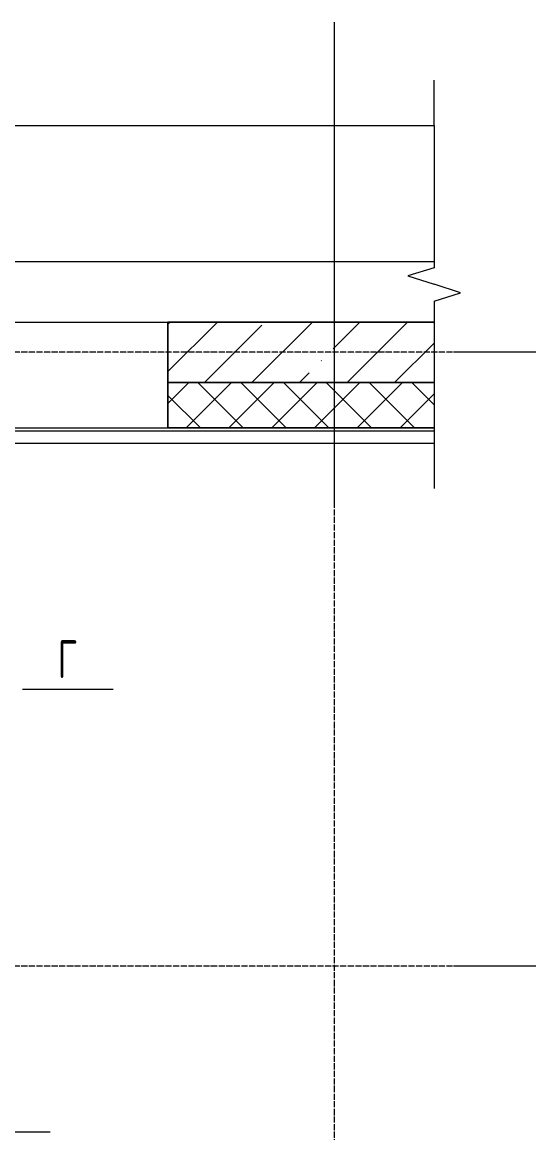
# Model space of a CAD drawing. Header units: millimetres. Extents: x 31824 to 62696, y -272 to 12632.
# Drawn here: x 48083 to 49781, y 8959 to 12632 of the extents above; entities that cross this region are included whole.
import ezdxf

# ---------------------------------------------------------------- set-up
doc = ezdxf.new("R2010")
doc.units = ezdxf.units.MM
doc.linetypes.add('02 Штрихпунктирная _20 мм_', pattern=[25, 20, -2.5, 0, -2.5])
for name, color, linetype, lineweight in [('AA_Linii', 7, 'Continuous', 9), ('AA_Oformlenie', 7, 'Continuous', 9), ('AA_Vinoska', 7, 'Continuous', 9), ('Gen_Fragment', 7, 'Continuous', 9), ('Оси', 7, 'Continuous', 9)]:
    doc.layers.add(name, color=color, linetype=linetype, lineweight=lineweight)
doc.styles.add('ISOCPEUR_1', font='isocpeur.TTF', dxfattribs={"width": 0.7, "height": 125})

# ---------------------------------------------------------------- blocks, each defined once
blk = doc.blocks.new('011_ЛинияОбрыва _ЭлУзла_Линия_ - Тип 1-4030012-Схема расположения металлического каркаса покрытия входной группы')
at = {"layer": 'AA_Oformlenie'}
blk.add_line((7956.3, 0), (15800, 0), dxfattribs=at)
blk = doc.blocks.new('011_ЛинияОбрыва _ЭлУзла_Линия_ - Тип 1-4120930-Схема расположения металлического каркаса покрытия входной группы')
at = {"layer": 'AA_Oformlenie'}
for p, q in [((0, 0), (470, 0)), ((581.3, 0), (1050, 0))]:
    blk.add_line(p, q, dxfattribs=at)
blk = doc.blocks.new('План несущих конструкций - Номер узла 6мм-393529-Схема расположения металлического каркаса покрытия входной группы')
at = {"layer": 'Gen_Fragment'}
blk.add_line((-2.954, 0), (3.046, 0), dxfattribs=at)
blk = doc.blocks.new('043_М_Балки_Полка - Позиция_Наименование_дп14-4035921-Схема расположения металлического каркаса покрытия входной группы')
at = {"layer": 'AA_Vinoska'}
blk.add_line((-7, 0), (7, 0), dxfattribs=at)

msp = doc.modelspace()

# ---------------------------------------------------------------- hatches: boundary and pattern name
at = {"layer": 'AA_Oformlenie'}
h = msp.add_hatch(dxfattribs=at)
h.set_pattern_fill('FP_1', color=250, style=0, pattern_type=2)
h.set_pattern_definition([(45, (0, 0), (-157.1545, 157.1545), []), (45, (157.15, 0), (-157.1545, 157.1545), [277.813, -55.563, 1.676, -53.886])])
h.paths.add_polyline_path([(40267.4341, 11440), (41287.101, 11440), (41287.101, 11640), (40267.4341, 11640)])
h.paths.add_polyline_path([(48565.0616, 11440), (49445.0616, 11440), (49445.0616, 11640), (48565.0616, 11640)])
h.paths.add_polyline_path([(45531.5582, 11440), (47255.0616, 11440), (47255.0616, 11640), (42987.101, 11640), (42987.101, 11440), (44776.4114, 11440)])
h.paths.add_polyline_path([(35560.2246, 11440), (38567.4151, 11440), (38567.4151, 11640), (33863.3571, 11640), (33863.3571, 11440), (34536.2039, 11440)])
h = msp.add_hatch(dxfattribs=at)
h.set_pattern_fill('FP_2', color=250, style=0, pattern_type=2)
h.set_pattern_definition([(45, (0, 0), (-70.71068, 70.71068), []), (135, (0, 0), (-70.71068, -70.71068), [])])
h.paths.add_polyline_path([(48565.0616, 11290), (49445.0616, 11290), (49445.0616, 11440), (48565.0616, 11440)])

# ---------------------------------------------------------------- linework, layer by layer
at = {"layer": 'AA_Linii', "lineweight": 20}
for p, q in [((33645.0616, 11840), (49443.3296, 11840)), ((47255.0616, 11640), (48565.0616, 11640)), ((48565.0616, 11640), (49445.0616, 11640)), ((48565.0616, 11440), (48565.0616, 11640)), ((48565.0616, 11640), (49445.0616, 11640)), ((49445.0616, 11440), (48565.0616, 11440)), ((48565.0616, 11440), (49445.0616, 11440)), ((48565.0616, 11290), (48565.0616, 11440)), ((49445.0616, 11440), (48565.0616, 11440)), ((48565.0616, 11440), (49445.0616, 11440)), ((45526.9042, 11290), (49445.0616, 11290)), ((45526.9042, 11280), (49445.0616, 11280)), ((47255.0616, 11290), (48565.0616, 11290)), ((49445.0616, 11290), (48565.0616, 11290)), ((45528.0651, 11240), (49443.3296, 11240))]:
    msp.add_line(p, q, dxfattribs=at)
at = {"layer": 'AA_Linii'}
for p, q in [((48565.0616, 11640), (48565.0616, 11440)), ((49445.0616, 11640), (48565.0616, 11640)), ((48565.0616, 11440), (49445.0616, 11440)), ((49445.0616, 11440), (48565.0616, 11440)), ((48565.0616, 11440), (48565.0616, 11290)), ((48565.0616, 11290), (49445.0616, 11290))]:
    msp.add_line(p, q, dxfattribs=at)
at = {"layer": 'AA_Vinoska'}
for p, q in [((49445.0616, 12290), (49445.0616, 12440)), ((49445.0616, 11820), (49358.4591, 11792.5)), ((49358.4591, 11792.5), (49445.0616, 11765)), ((49531.7117, 11736.8457), (49445.0616, 11765)), ((49445.0616, 11708.6913), (49531.7117, 11736.8457)), ((49445.0616, 11240), (49445.0616, 11090))]:
    msp.add_line(p, q, dxfattribs=at)
at = {"layer": 'Оси'}
for p, q in [((49115.0616, 12631.8629), (49115.0616, 11045.7012)), ((49780.9863, 11540), (49530.9863, 11540)), ((49780.9863, 9510), (49530.9863, 9510))]:
    msp.add_line(p, q, dxfattribs=at)
at = {"layer": 'Оси', "linetype": '02 Штрихпунктирная _20 мм_'}
for p, q in [((49530.9863, 11540), (32483.3647, 11540)), ((49115.0616, 11045.7012), (49115.0616, 3802.1207)), ((49530.9863, 9510), (32483.3647, 9510))]:
    msp.add_line(p, q, dxfattribs=at)

# ---------------------------------------------------------------- block references
at = {"layer": 'AA_Oformlenie'}
msp.add_blockref('011_ЛинияОбрыва _ЭлУзла_Линия_ - Тип 1-4030012-Схема расположения металлического каркаса покрытия входной группы', (33645.0616, 12290), dxfattribs=at)
at = {"layer": 'AA_Oformlenie', "rotation": 270}
msp.add_blockref('011_ЛинияОбрыва _ЭлУзла_Линия_ - Тип 1-4120930-Схема расположения металлического каркаса покрытия входной группы', (49445.0616, 12290), dxfattribs=at)
at = {"layer": 'AA_Vinoska', "xscale": 49.99999999999998, "yscale": 49.99999999999998, "zscale": 49.99999999999998}
msp.add_blockref('043_М_Балки_Полка - Позиция_Наименование_дп14-4035921-Схема расположения металлического каркаса покрытия входной группы', (47826.0248, 8961.3387), dxfattribs=at)
at = {"layer": 'Gen_Fragment', "xscale": 49.99999999999998, "yscale": 49.99999999999998, "zscale": 49.99999999999998}
msp.add_blockref('План несущих конструкций - Номер узла 6мм-393529-Схема расположения металлического каркаса покрытия входной группы', (48232.2174, 10425.3674), dxfattribs=at)

# ---------------------------------------------------------------- texts
at = {"layer": 'Gen_Fragment', "insert": (48200.2303, 10587.9145), "char_height": 125, "width": 75.759469, "attachment_point": 1, "style": 'ISOCPEUR_1'}
msp.add_mtext('\\fISOCPEUR|b0|i0|c204|p34|;\\W.7;Г', dxfattribs=at)

doc.saveas('drawing.dxf')
